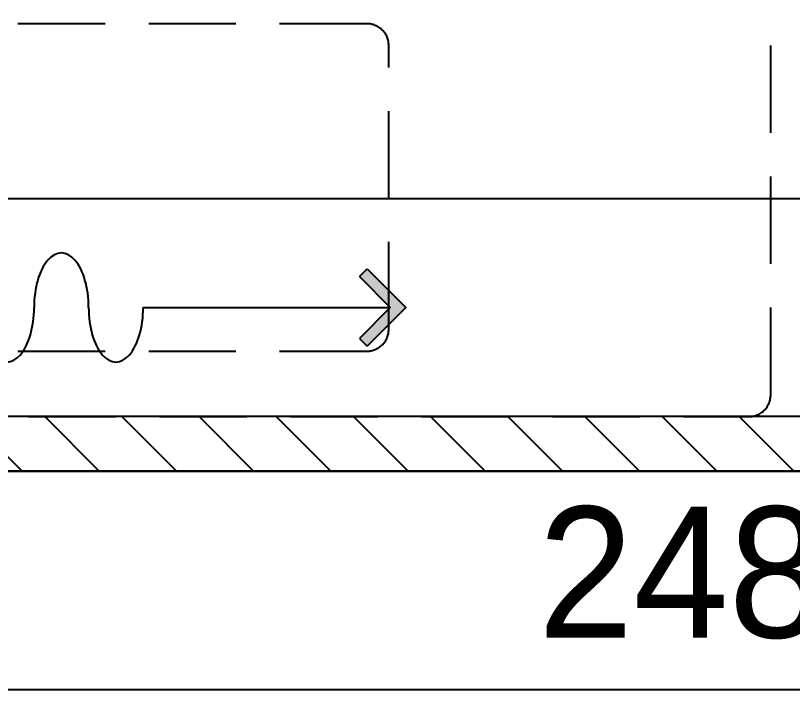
# Model space of a CAD drawing. Header units: inches. Extents: x -63256 to 33689, y -34490 to 100230.
# Drawn here: x -18152 to -17440, y -22182 to -21565 of the extents above; entities that cross this region are included whole.
import ezdxf

# ---------------------------------------------------------------- set-up
doc = ezdxf.new("R2010")
doc.units = ezdxf.units.IN
doc.header["$LTSCALE"] = 100
doc.header["$MEASUREMENT"] = 0
doc.linetypes.add('DH-HID2', pattern=[1.2, 0.8, -0.4])
for name, color, linetype in [('0-ELC TEXT', 7, 'Continuous'), ('01. F-소품', 3, 'Continuous'), ('06-LIGHT', 4, 'Continuous'), ('07-DIM WAL', 5, 'Continuous'), ('3.기호.계단선', 30, 'Continuous'), ('C-WIN', 4, 'Continuous'), ('FU-FURM', 251, 'DH-HID2')]:
    doc.layers.add(name, color=color, linetype=linetype)
doc.styles.add('코레일둥고', font='')
doc.styles.get('코레일둥고').set_extended_font_data('Korail Round Gothic Medium')

# ---------------------------------------------------------------- blocks, each defined once
blk = doc.blocks.new('F-701')
at = {"layer": 'FU-FURM'}
for points in [[(-630, -2100), (630, -2100, 0.414214), (650, -2080), (650, -20, 0.414214), (630, 0), (-630, 0, 0.414214), (-650, -20), (-650, -2080, 0.414214)], [(-280, -360), (280, -360, 0.414214), (300, -340), (300, -80, 0.414214), (280, -60), (-280, -60, 0.414214), (-300, -80), (-300, -340, 0.414214)]]:
    blk.add_lwpolyline(points, format="xyb", close=True, dxfattribs=at)
blk = doc.blocks.new('FFSFDF')
at = {"layer": '01. F-소품'}
blk.add_hatch(color=8, dxfattribs=at).paths.add_polyline_path([(1567672.88, 1746751.14), (1567679.95, 1746744.07), (1567715.3, 1746779.43), (1567679.95, 1746814.78), (1567672.88, 1746807.71), (1567701.16, 1746779.43)])
at = {"layer": '01. F-소품', "color": 8}
for p, q in [((1567672.88, 1746807.71), (1567679.95, 1746814.78)), ((1567474.76, 1746779.43), (1567701.16, 1746779.43)), ((1567672.88, 1746751.14), (1567679.95, 1746744.07))]:
    blk.add_line(p, q, dxfattribs=at)
for points in [[(1567679.95, 1746814.78), (1567715.3, 1746779.43), (1567679.95, 1746744.07)], [(1567672.88, 1746807.71), (1567701.16, 1746779.43), (1567672.88, 1746751.14)]]:
    blk.add_lwpolyline(points, dxfattribs=at)
for centre, start_param, end_param in [((1567399.76, 1746779.43), 1.570796, 4.712389), ((1567349.76, 1746779.43), 4.712389, 7.853982), ((1567449.76, 1746779.43), 4.712389, 7.853982)]:
    blk.add_ellipse(centre, major_axis=(0, -50), ratio=0.5, start_param=start_param, end_param=end_param, dxfattribs=at)
blk = doc.blocks.new('dfdadfs')
at = {"layer": 'C-WIN'}
blk.add_lwpolyline([(-16017.77, -121982.46), (-18502.77, -121982.46), (-18502.77, -122182.46), (-16017.77, -122182.46)], close=True, dxfattribs=at)
at = {"layer": '0-ELC TEXT', "style": '코레일둥고'}
blk.add_text('2485*1245', height=120, dxfattribs=at).set_placement((-17673.46, -122134.91))

msp = doc.modelspace()

# ---------------------------------------------------------------- hatches: boundary and pattern name
at = {"layer": '3.기호.계단선'}
h = msp.add_hatch(dxfattribs=at)
h.set_pattern_fill('_USER', color=256, scale=50, angle=135, pattern_type=0)
h.set_pattern_definition([(135, (72636.96, -246196.736), (-35.355339, -35.355339), [])])
h.paths.add_polyline_path([(-15760.27, -21982.46), (-15760.27, -21932.46), (-18760.27, -21932.46), (-18760.27, -21982.46)])

# ---------------------------------------------------------------- linework, layer by layer
at = {"layer": '06-LIGHT'}
msp.add_lwpolyline([(-18760.27, -21932.46), (-18760.27, -21732.46), (-15760.27, -21732.46), (-15760.27, -21932.46)], dxfattribs=at)
at = {"layer": '3.기호.계단선'}
msp.add_lwpolyline([(-15760.27, -21982.46), (-15760.27, -21932.46), (-18760.27, -21932.46), (-18760.27, -21982.46), (-15760.27, -21982.46)], dxfattribs=at)

# ---------------------------------------------------------------- block references
at = {"color": 0}
msp.add_blockref('FFSFDF', (-1585510.04, -1768611.89), dxfattribs=at)
at = {"layer": '07-DIM WAL'}
msp.add_blockref('dfdadfs', (0, 100000), dxfattribs=at)
at = {"layer": 'FU-FURM', "rotation": 180}
msp.add_blockref('F-701', (-18110.27, -21932.46), dxfattribs=at)

doc.saveas('drawing.dxf')
